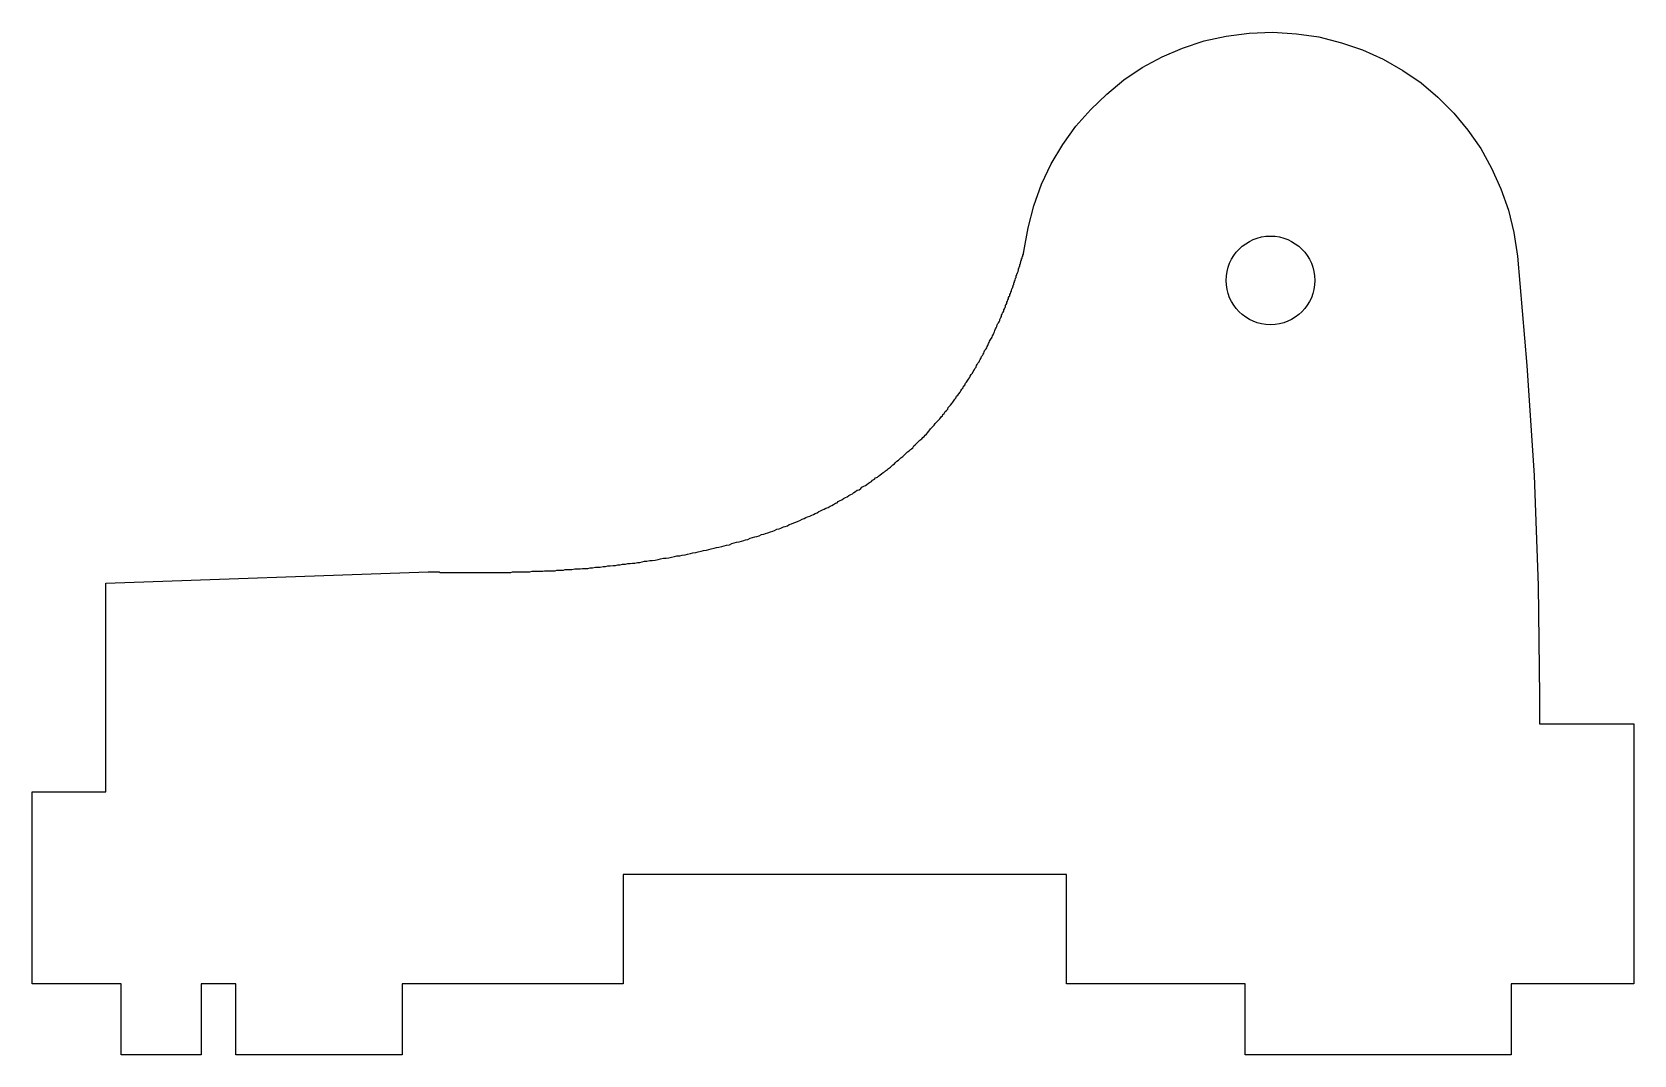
# Model space of a CAD drawing. Header units: millimetres. Extents: x 0 to 54.2, y 0 to 34.6.
import ezdxf

# ---------------------------------------------------------------- set-up
doc = ezdxf.new("R2010")
doc.units = ezdxf.units.MM
doc.layers.add('CORTE', color=7, linetype='Continuous')

msp = doc.modelspace()

# ---------------------------------------------------------------- linework, layer by layer
at = {"layer": 'CORTE'}
msp.add_lwpolyline([(41.04, 2.4), (35, 2.4), (35, 6.1), (20, 6.1), (20, 2.4), (19.98, 2.4), (12.52, 2.4), (12.52, 0), (6.9, 0), (6.9, 2.4), (6.6, 2.4), (6.32, 2.4), (6.02, 2.4), (5.72, 2.4), (5.72, 0), (3.02, 0), (3.02, 0.14), (3.02, 2.4), (0, 2.4), (0, 8.9), (2.5, 8.9), (2.5, 15.96), (13.4, 16.34), (13.42, 16.34), (13.44, 16.34), (13.48, 16.34), (13.5, 16.34), (13.54, 16.34), (13.56, 16.34), (13.58, 16.34), (13.62, 16.34), (13.64, 16.34), (13.66, 16.34), (13.7, 16.34), (13.72, 16.34), (13.74, 16.34), (13.78, 16.34), (13.8, 16.32), (13.82, 16.32), (13.86, 16.32), (13.88, 16.32), (13.9, 16.32), (13.94, 16.32), (13.96, 16.32), (13.98, 16.32), (14.02, 16.32), (14.04, 16.32), (14.06, 16.32), (14.1, 16.32), (14.12, 16.32), (14.14, 16.32), (14.18, 16.32), (14.2, 16.32), (14.22, 16.32), (14.26, 16.32), (14.3, 16.32), (14.36, 16.32), (14.4, 16.32), (14.46, 16.32), (14.52, 16.32), (14.58, 16.32), (14.62, 16.32), (14.68, 16.32), (14.72, 16.32), (14.78, 16.32), (14.82, 16.32), (14.88, 16.32), (14.94, 16.32), (14.98, 16.32), (15.04, 16.32), (15.08, 16.32), (15.14, 16.32), (15.18, 16.32), (15.24, 16.32), (15.3, 16.32), (15.34, 16.32), (15.4, 16.32), (15.44, 16.32), (15.5, 16.32), (15.54, 16.32), (15.6, 16.32), (15.64, 16.32), (15.7, 16.32), (15.74, 16.32), (15.8, 16.32), (15.84, 16.32), (15.9, 16.32), (15.96, 16.32), (16.04, 16.32), (16.12, 16.32), (16.2, 16.32), (16.26, 16.34), (16.34, 16.34), (16.42, 16.34), (16.48, 16.34), (16.56, 16.34), (16.62, 16.34), (16.7, 16.34), (16.78, 16.34), (16.84, 16.34), (16.92, 16.36), (16.98, 16.36), (17.06, 16.36), (17.14, 16.36), (17.2, 16.36), (17.28, 16.36), (17.34, 16.38), (17.42, 16.38), (17.48, 16.38), (17.56, 16.38), (17.62, 16.38), (17.7, 16.38), (17.76, 16.4), (17.84, 16.4), (17.9, 16.4), (17.98, 16.4), (18.04, 16.42), (18.12, 16.42), (18.18, 16.42), (18.26, 16.42), (18.36, 16.44), (18.44, 16.44), (18.54, 16.44), (18.62, 16.46), (18.72, 16.46), (18.8, 16.46), (18.88, 16.48), (18.96, 16.48), (19.06, 16.5), (19.14, 16.5), (19.22, 16.5), (19.32, 16.52), (19.4, 16.52), (19.48, 16.54), (19.56, 16.54), (19.66, 16.56), (19.74, 16.56), (19.82, 16.58), (19.9, 16.58), (19.98, 16.6), (20.08, 16.6), (20.16, 16.62), (20.24, 16.62), (20.32, 16.64), (20.4, 16.64), (20.48, 16.66), (20.56, 16.66), (20.64, 16.68), (20.72, 16.7), (20.8, 16.7), (20.9, 16.72), (20.98, 16.72), (21.08, 16.74), (21.18, 16.76), (21.26, 16.78), (21.36, 16.8), (21.46, 16.8), (21.54, 16.82), (21.64, 16.84), (21.74, 16.86), (21.82, 16.88), (21.92, 16.88), (22, 16.9), (22.1, 16.92), (22.18, 16.94), (22.28, 16.96), (22.36, 16.98), (22.46, 17), (22.54, 17.02), (22.64, 17.04), (22.72, 17.06), (22.82, 17.08), (22.9, 17.1), (22.98, 17.12), (23.08, 17.14), (23.16, 17.16), (23.24, 17.18), (23.34, 17.2), (23.42, 17.22), (23.5, 17.24), (23.6, 17.26), (23.68, 17.3), (23.76, 17.32), (23.84, 17.34), (23.92, 17.36), (24, 17.38), (24.08, 17.4), (24.14, 17.42), (24.22, 17.44), (24.3, 17.48), (24.38, 17.5), (24.46, 17.52), (24.52, 17.54), (24.6, 17.56), (24.68, 17.6), (24.76, 17.62), (24.82, 17.64), (24.9, 17.66), (24.98, 17.7), (25.06, 17.72), (25.12, 17.74), (25.2, 17.78), (25.28, 17.8), (25.34, 17.82), (25.42, 17.86), (25.48, 17.88), (25.56, 17.9), (25.62, 17.94), (25.7, 17.96), (25.78, 18), (25.84, 18.02), (25.92, 18.06), (25.98, 18.08), (26.06, 18.12), (26.12, 18.14), (26.18, 18.18), (26.24, 18.2), (26.32, 18.22), (26.38, 18.26), (26.44, 18.28), (26.5, 18.32), (26.56, 18.34), (26.62, 18.38), (26.68, 18.4), (26.74, 18.44), (26.8, 18.46), (26.86, 18.5), (26.94, 18.52), (27, 18.56), (27.06, 18.58), (27.12, 18.62), (27.18, 18.66), (27.24, 18.68), (27.28, 18.72), (27.34, 18.76), (27.4, 18.78), (27.46, 18.82), (27.52, 18.86), (27.58, 18.88), (27.64, 18.92), (27.7, 18.96), (27.76, 18.98), (27.8, 19.02), (27.86, 19.06), (27.92, 19.1), (27.98, 19.12), (28.04, 19.16), (28.08, 19.2), (28.14, 19.24), (28.2, 19.26), (28.24, 19.3), (28.3, 19.34), (28.34, 19.36), (28.4, 19.4), (28.44, 19.44), (28.5, 19.48), (28.54, 19.52), (28.6, 19.54), (28.64, 19.58), (28.7, 19.62), (28.74, 19.66), (28.8, 19.7), (28.84, 19.72), (28.88, 19.76), (28.94, 19.8), (28.98, 19.84), (29.04, 19.88), (29.08, 19.92), (29.12, 19.96), (29.18, 20), (29.22, 20.04), (29.26, 20.08), (29.32, 20.12), (29.36, 20.16), (29.4, 20.2), (29.46, 20.24), (29.5, 20.28), (29.54, 20.32), (29.58, 20.36), (29.62, 20.4), (29.68, 20.44), (29.72, 20.48), (29.76, 20.5), (29.8, 20.54), (29.84, 20.6), (29.88, 20.64), (29.92, 20.68), (29.96, 20.72), (30, 20.76), (30.04, 20.8), (30.1, 20.84), (30.14, 20.88), (30.18, 20.92), (30.22, 20.96), (30.26, 21), (30.3, 21.04), (30.34, 21.1), (30.38, 21.14), (30.4, 21.18), (30.44, 21.22), (30.48, 21.26), (30.52, 21.3), (30.56, 21.36), (30.6, 21.4), (30.64, 21.44), (30.68, 21.48), (30.72, 21.52), (30.76, 21.58), (30.8, 21.62), (30.82, 21.66), (30.86, 21.7), (30.9, 21.76), (30.94, 21.8), (30.98, 21.84), (31, 21.9), (31.04, 21.94), (31.08, 21.98), (31.12, 22.04), (31.16, 22.08), (31.18, 22.12), (31.22, 22.18), (31.26, 22.22), (31.28, 22.28), (31.32, 22.32), (31.36, 22.36), (31.4, 22.42), (31.42, 22.46), (31.46, 22.52), (31.5, 22.56), (31.52, 22.62), (31.56, 22.66), (31.58, 22.72), (31.62, 22.76), (31.66, 22.82), (31.68, 22.86), (31.72, 22.9), (31.74, 22.96), (31.78, 23.02), (31.82, 23.06), (31.84, 23.12), (31.88, 23.16), (31.9, 23.22), (31.94, 23.26), (31.96, 23.32), (31.98, 23.36), (32, 23.4), (32.04, 23.44), (32.06, 23.48), (32.08, 23.52), (32.1, 23.56), (32.12, 23.62), (32.16, 23.66), (32.18, 23.7), (32.2, 23.74), (32.22, 23.78), (32.24, 23.84), (32.28, 23.88), (32.3, 23.92), (32.32, 23.96), (32.34, 24), (32.36, 24.06), (32.38, 24.1), (32.4, 24.14), (32.42, 24.18), (32.46, 24.24), (32.48, 24.28), (32.5, 24.32), (32.52, 24.36), (32.54, 24.42), (32.56, 24.46), (32.58, 24.5), (32.6, 24.56), (32.62, 24.6), (32.64, 24.64), (32.66, 24.7), (32.68, 24.74), (32.7, 24.76), (32.72, 24.8), (32.74, 24.84), (32.74, 24.88), (32.76, 24.9), (32.78, 24.94), (32.8, 24.98), (32.8, 25.02), (32.82, 25.06), (32.84, 25.1), (32.86, 25.12), (32.88, 25.16), (32.88, 25.2), (32.9, 25.24), (32.92, 25.28), (32.94, 25.32), (32.94, 25.36), (32.96, 25.38), (32.98, 25.42), (32.98, 25.46), (33, 25.5), (33.02, 25.54), (33.04, 25.58), (33.04, 25.62), (33.06, 25.66), (33.08, 25.68), (33.08, 25.72), (33.1, 25.76), (33.12, 25.8), (33.14, 25.84), (33.14, 25.88), (33.16, 25.92), (33.16, 25.94), (33.18, 25.96), (33.18, 25.98), (33.2, 26.02), (33.2, 26.04), (33.22, 26.06), (33.22, 26.1), (33.22, 26.12), (33.24, 26.14), (33.24, 26.18), (33.26, 26.2), (33.26, 26.22), (33.28, 26.26), (33.28, 26.28), (33.3, 26.3), (33.3, 26.34), (33.3, 26.36), (33.32, 26.38), (33.32, 26.42), (33.34, 26.44), (33.34, 26.46), (33.36, 26.5), (33.36, 26.52), (33.38, 26.54), (33.38, 26.58), (33.38, 26.6), (33.4, 26.62), (33.4, 26.66), (33.42, 26.68), (33.42, 26.72), (33.42, 26.74), (33.44, 26.76), (33.44, 26.78), (33.44, 26.8), (33.46, 26.8), (33.46, 26.82), (33.46, 26.84), (33.46, 26.86), (33.48, 26.88), (33.48, 26.9), (33.48, 26.92), (33.48, 26.94), (33.5, 26.94), (33.5, 26.96), (33.5, 26.98), (33.5, 27), (33.52, 27.02), (33.52, 27.04), (33.52, 27.06), (33.52, 27.08), (33.54, 27.08), (33.54, 27.1), (33.54, 27.12), (33.54, 27.14), (33.56, 27.16), (33.56, 27.18), (33.7, 27.98), (33.9, 28.72), (34.16, 29.46), (34.48, 30.14), (34.88, 30.8), (35.32, 31.42), (35.82, 31.98), (36.36, 32.5), (36.94, 32.98), (37.56, 33.4), (38.24, 33.76), (38.92, 34.06), (39.66, 34.3), (40.4, 34.46), (41.18, 34.56), (41.98, 34.6), (42.78, 34.54), (43.54, 34.44), (44.3, 34.24), (45.02, 34), (45.72, 33.68), (46.38, 33.3), (47, 32.88), (47.56, 32.4), (48.1, 31.86), (48.58, 31.28), (49.02, 30.66), (49.38, 30), (49.7, 29.3), (49.96, 28.58), (50.14, 27.82), (50.26, 27.02), (50.58, 23.32), (50.82, 19.6), (50.96, 15.88), (51, 12.14), (51, 11.2), (54, 11.2), (54.2, 11.2), (54.2, 2.4), (50.04, 2.4), (50.04, 0), (41.04, 0)], close=True, dxfattribs=at)
msp.add_circle((41.902, 26.198), 1.5, dxfattribs=at)

doc.saveas('drawing.dxf')
